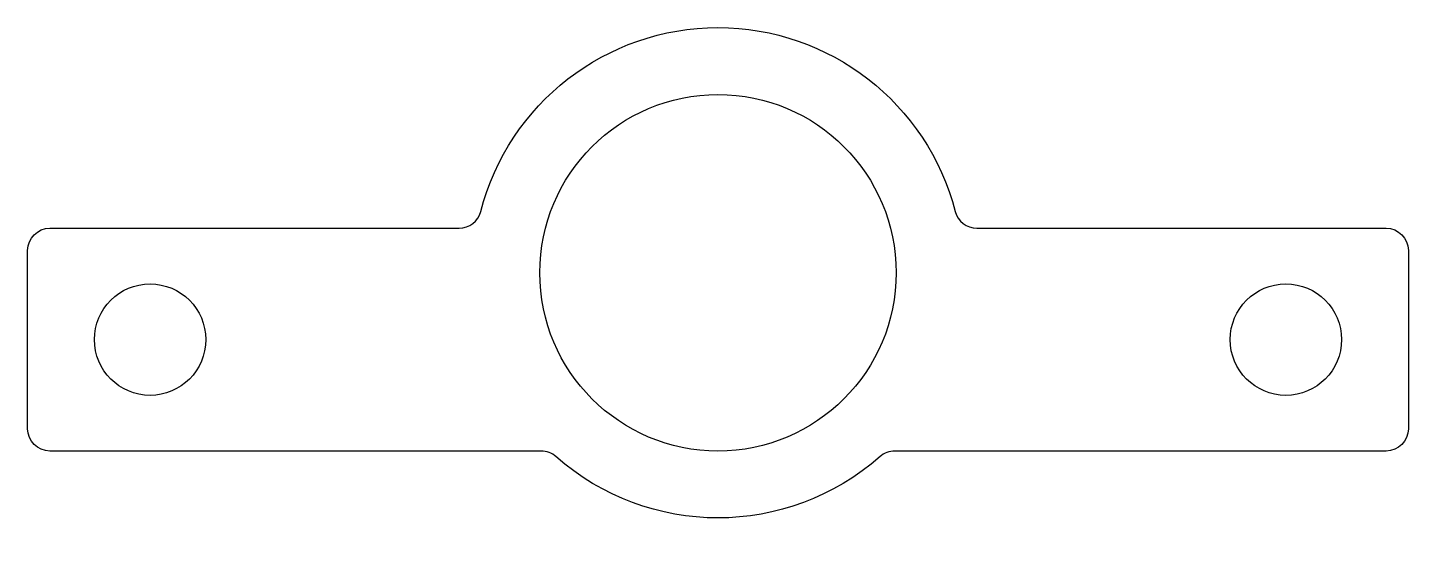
# Model space of a CAD drawing. Header units: centimetres. Extents: x -1.5 to 1.6, y -0.41 to 0.73.
import ezdxf

# ---------------------------------------------------------------- set-up
doc = ezdxf.new("R2010")
doc.units = ezdxf.units.CM
doc.header["$MEASUREMENT"] = 0
doc.layers.add('MouseHeadplate_Single v1_0', color=7, linetype='Continuous')

msp = doc.modelspace()

# ---------------------------------------------------------------- linework, layer by layer
at = {"layer": 'MouseHeadplate_Single v1_0'}
for p, q in [((-1.4513, 0.2815), (-0.5322, 0.2815)), ((0.6297, 0.2815), (1.5487, 0.2815)), ((-1.5013, -0.1685), (-1.5013, 0.2315)), ((1.5987, 0.2315), (1.5987, -0.1685)), ((-0.3481, -0.2185), (-1.4513, -0.2185)), ((1.5487, -0.2185), (0.4456, -0.2185))]:
    msp.add_line(p, q, dxfattribs=at)
for centre, radius in [((0.0487, 0.1815), 0.4), ((-1.2263, 0.0315), 0.125), ((1.3237, 0.0315), 0.125)]:
    msp.add_circle(centre, radius, dxfattribs=at)
at = {"layer": 'MouseHeadplate_Single v1_0', "extrusion": (0, 0, -1)}
for centre, radius, start, end in [((-0.0487, 0.1815), 0.55, 14.4775, 165.5225), ((1.4513, 0.2315), 0.05, 0, 90), ((-1.5487, 0.2315), 0.05, 90, 180), ((1.4513, -0.1685), 0.05, 270, 360), ((-1.5487, -0.1685), 0.05, 180, 270), ((-0.0487, 0.1815), 0.55, 228.5904, 311.4096)]:
    msp.add_arc(centre, radius, start, end, dxfattribs=at)
at = {"layer": 'MouseHeadplate_Single v1_0'}
for centre, start, end in [((-0.5322, 0.3315), 270, 345.5225), ((0.6297, 0.3315), 194.4775, 270), ((-0.3481, -0.2685), 48.5904, 90), ((0.4456, -0.2685), 90, 131.4096)]:
    msp.add_arc(centre, 0.05, start, end, dxfattribs=at)

doc.saveas('drawing.dxf')
